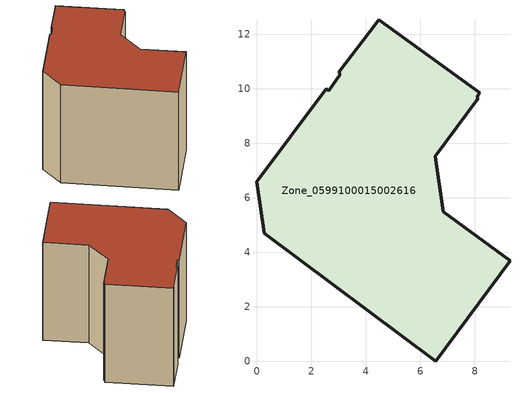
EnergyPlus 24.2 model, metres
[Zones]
Zone_0599100015002616
 floor ground (C_G): 8.18,9.86 8.07,9.7 8.13,9.65 6.54,7.52 6.83,5.49 9.29,3.68 6.57,0 0.26,4.69 0,6.59 2.55,10 2.64,9.93 3.06,10.54 3,10.61 4.38,12.4 4.47,12.54 z0.97
 wall outside (C_F): 0,6.59 0.26,4.69 6.57,0 9.29,3.68 6.83,5.49 6.54,7.52 8.13,9.65 8.07,9.7 8.18,9.86 4.47,12.54 4.38,12.4 3,10.61 3.06,10.54 2.64,9.93 2.55,10 0,6.59 z0.97:8.95
 roof outside (C_R): 8.18,9.86 4.47,12.54 4.38,12.4 3,10.61 3.06,10.54 2.64,9.93 2.55,10 0,6.59 0.26,4.69 6.57,0 9.29,3.68 6.83,5.49 6.54,7.52 8.13,9.65 8.07,9.7 z8.95
[BUILDING]
Pand.0599100015002616: North Axis=0; Terrain=City; Loads Convergence Tolerance Value=0.04; Temperature Convergence Tolerance Value=0.4; Solar Distribution=FullExterior; Maximum Number of Warmup Days=25; Minimum Number of Warmup Days=1
[Site:Location]
Rotterdam.The.Hague.AP_ZH_NLD Design_Conditions: Latitude=51.96; Longitude=4.45; Time Zone=1; Elevation=-4.5
[SITE:GROUNDTEMPERATURE:BUILDINGSURFACE]
18, 18, 18, 18, 18, 18, 18, 18, 18, 18, 18, 18
[MATERIAL] Thermal Absorptance=0.9; Solar Absorptance=0.7; Visible Absorptance=0.7
Name | Roughness | Thickness | Conductivity | Density | Specific Heat
G.TI.1975-1991 | MediumSmooth | 0.15 | 0.288461 | 540 | 1210
F.TI.1975-1991 | Rough | 0.3 | 0.230769 | 1920 | 840
R.TI.1975-1991 | MediumRough | 0.2 | 0.153846 | 1500 | 1000
[CONSTRUCTION]
C_G: G.TI.1975-1991
C_F: F.TI.1975-1991
C_R: R.TI.1975-1991
[ZONE]
Zone_0599100015002616: Type=1; Multiplier=1; Ceiling Height=Autocalculate; Volume=Autocalculate; Floor Area=autocalculate; Part of Total Floor Area=Yes
[ZONEINFILTRATION:DESIGNFLOWRATE]
Infil_Zone_0599100015002616: Zone or ZoneList or Space or SpaceList=Zone_0599100015002616; Schedule=AlwaysOn; Design Flow Rate Calculation Method=Flow/Area; Flow Rate per Floor Area=0.003; Constant Term Coefficient=1; Temperature Term Coefficient=0; Velocity Term Coefficient=0; Velocity Squared Term Coefficient=0
[HVACTEMPLATE:ZONE:IDEALLOADSAIRSYSTEM]
Zone_0599100015002616: Maximum Heating Supply Air Temperature=50; Minimum Cooling Supply Air Temperature=13; Maximum Heating Supply Air Humidity Ratio=0.0156; Minimum Cooling Supply Air Humidity Ratio=0.0077; Heating Limit=NoLimit; Cooling Limit=NoLimit; Dehumidification Control Type=ConstantSensibleHeatRatio; Cooling Sensible Heat Ratio=0.7; Dehumidification Setpoint=60; Humidification Control Type=None; Humidification Setpoint=30; Outdoor Air Method=None; Outdoor Air Flow Rate per Person=0.00944; Outdoor Air Flow Rate per Zone Floor Area=0; Outdoor Air Flow Rate per Zone=0; Demand Controlled Ventilation Type=None; Outdoor Air Economizer Type=NoEconomizer; Heat Recovery Type=None; Sensible Heat Recovery Effectiveness=0.7; Latent Heat Recovery Effectiveness=0.65
[ZONECONTROL:THERMOSTAT]
ThermostatControl_Zone_0599100015002616: Zone or ZoneList=Zone_0599100015002616; Control Type Schedule=DualSetpointControlType; Control 1=Thermostat_Zone_0599100015002616; Temperature Difference Between Cutout And Setpoint=0
[THERMOSTATSETPOINT:DUALSETPOINT]
Thermostat_Zone_0599100015002616: Heating Setpoint Temperature Schedule=HeatingSetpoint_Zone_0599100015002616; Cooling Setpoint Temperature Schedule=CoolingSetpoint_Zone_0599100015002616
[SCHEDULE:COMPACT]
HeatingSetpoint_Zone_0599100015002616: Through: 12/31, For: AllDays, Until: 24:00, 21
CoolingSetpoint_Zone_0599100015002616: Through: 12/31, For: AllDays, Until: 24:00, 24
DualSetpointControlType: Through: 12/31, For: AllDays, Until: 24:00, 4
AlwaysOn: Through: 12/31, For: AllDays, Until: 24:00, 1
